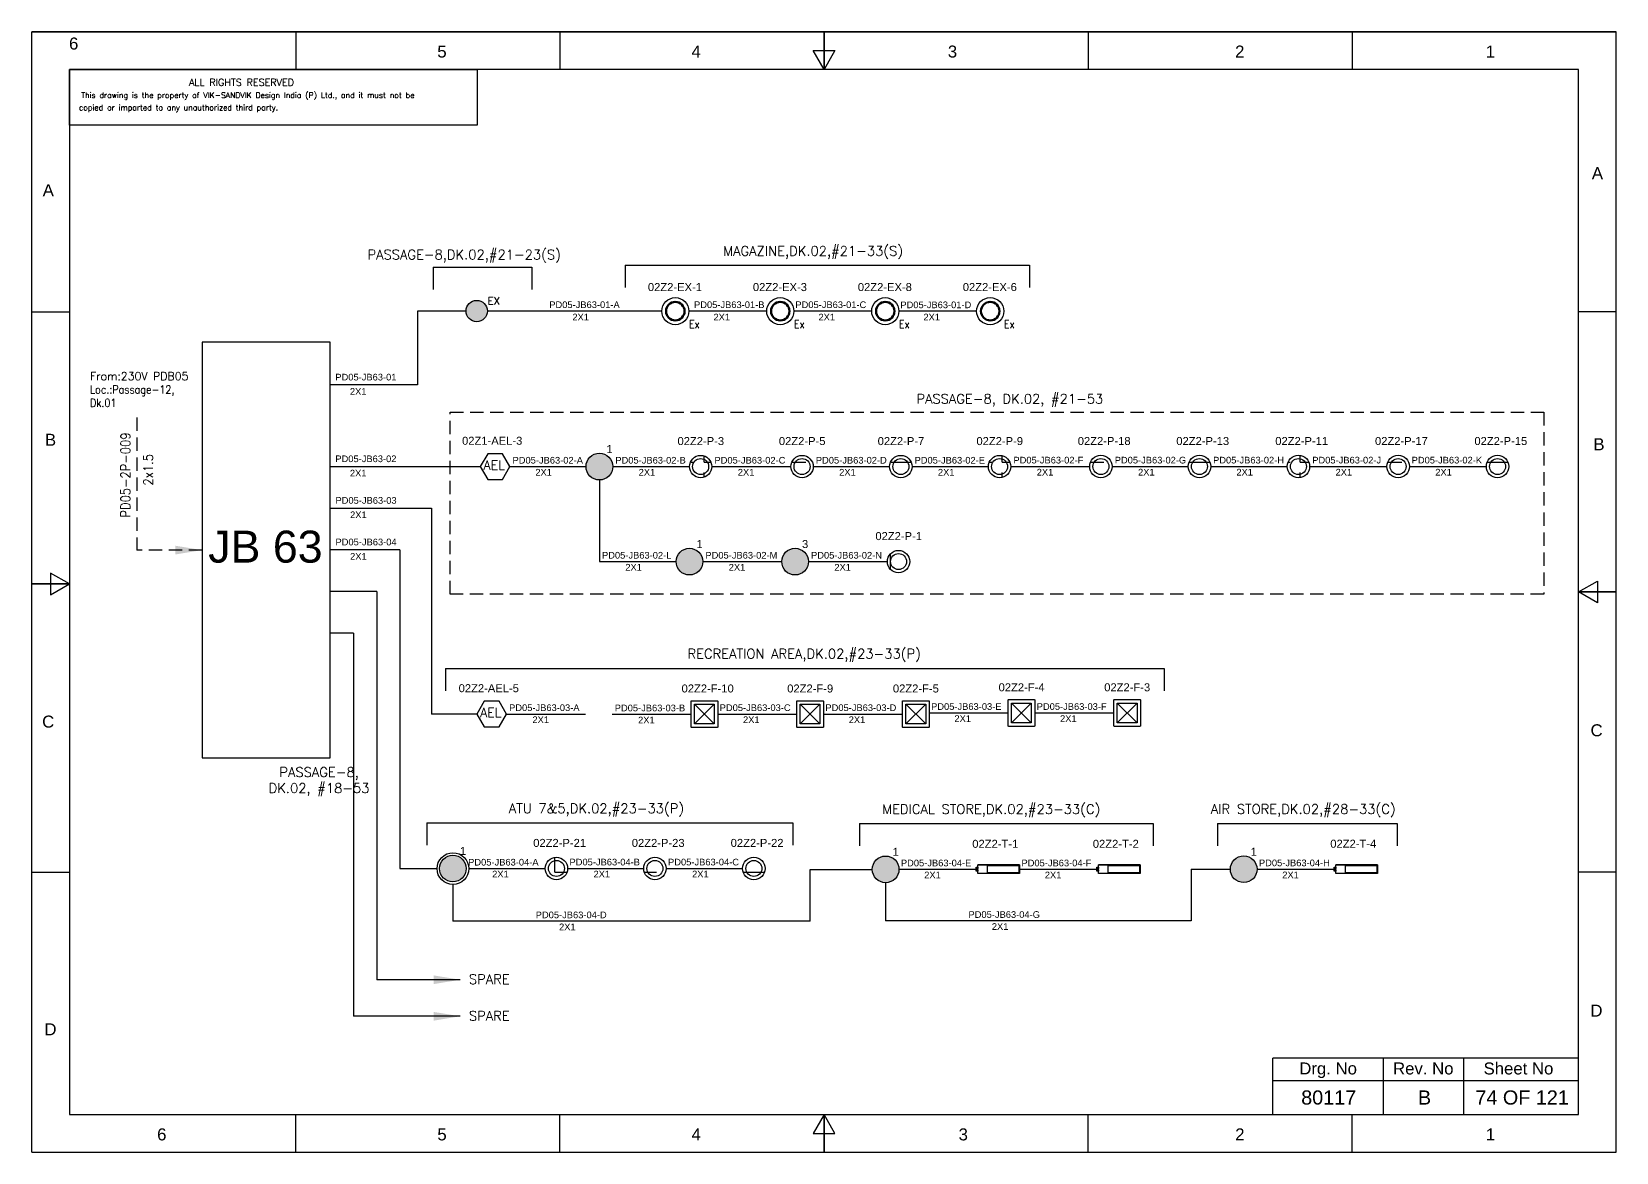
# Model space of a CAD drawing. Header units: inches. Extents: x -3311 to 1429, y -713 to 2436.
# Drawn here: x -670.8 to -373.8, y 659.9 to 870 of the extents above; entities that cross this region are included whole.
import ezdxf
from ezdxf.enums import TextEntityAlignment as Align

# ---------------------------------------------------------------- set-up
doc = ezdxf.new("R2010")
doc.units = ezdxf.units.IN
doc.linetypes.add('HIDDEN', pattern=[0.375, 0.25, -0.125])
doc.linetypes.add('SOLID', pattern=[0])
for name, color, linetype, lineweight in [('ELEC_TXT-025', 1, 'Continuous', 25), ('HEL-025', 1, 'Continuous', 25), ('HEL-035', 2, 'Continuous', 35)]:
    doc.layers.add(name, color=color, linetype=linetype, lineweight=lineweight)
doc.layers.add('Fmount', color=7, linetype='Continuous')
doc.layers.add('LINE', color=3, linetype='SOLID')
doc.styles.add('_NORMAL', font='arial.ttf')
doc.styles.add('ROMANS', font='simplex.shx', dxfattribs={"width": 0.88})
doc.styles.get("Standard").update_dxf_attribs({"font": 'arial.ttf'})
doc.dimstyles.get("Standard").update_dxf_attribs({"dimtxt": 0.18, "dimasz": 0.18, "dimexe": 0.18, "dimexo": 0.0625, "dimgap": 0.09, "dimtad": 0, "dimtih": 1, "dimtoh": 1, "dimdec": 4, "dimzin": 0, "dimdsep": 46, "dimtxsty": 'Standard', "dimcen": 0.09, "dimadec": 0, "dimazin": 0, "dimtfac": 1, "dimtdec": 4, "dimtofl": 0, "dimtmove": 0, "dimatfit": 3, "dimfxl": 1, "dimtolj": 1, "dimtzin": 0, "dimarcsym": 0})
pattern_1 = [(0, (0, 0), (0, 6.985), [5.08, -1.905]), (90, (0, 0), (-6.985, 4e-16), [5.08, -1.905])]

# ---------------------------------------------------------------- blocks, each defined once
blk = doc.blocks.new('fr')
at = {"color": 7, "linetype": 'Continuous'}
for p, q in [((33763.99, 4500.4), (33466.99, 4500.4)), ((33466.99, 4500.4), (33763.99, 4500.4)), ((33466.99, 4290.33), (33466.99, 4500.4)), ((33516.49, 4500.4), (33516.49, 4493.33)), ((33565.99, 4500.4), (33565.99, 4493.33)), ((33615.49, 4500.4), (33615.49, 4493.33)), ((33615.49, 4493.33), (33615.49, 4500.4)), ((33615.49, 4500.4), (33615.49, 4493.33)), ((33664.99, 4500.4), (33664.99, 4493.33)), ((33714.49, 4500.4), (33714.49, 4493.33)), ((33763.99, 4290.33), (33763.99, 4500.4)), ((33763.99, 4290.33), (33763.99, 4500.4)), ((33615.49, 4493.33), (33613.45, 4496.87)), ((33613.45, 4496.87), (33617.53, 4496.87)), ((33617.53, 4496.87), (33615.49, 4493.33)), ((33756.92, 4493.33), (33474.06, 4493.33)), ((33474.06, 4493.33), (33474.06, 4297.41)), ((33756.92, 4297.41), (33756.92, 4493.33)), ((33466.99, 4447.89), (33474.06, 4447.89)), ((33763.99, 4447.89), (33756.92, 4447.89)), ((33474.06, 4396.87), (33470.53, 4398.91)), ((33470.53, 4398.91), (33470.53, 4394.83)), ((33466.99, 4396.87), (33474.06, 4396.87)), ((33474.06, 4396.87), (33466.99, 4396.87)), ((33466.99, 4396.87), (33474.06, 4396.87)), ((33470.53, 4394.83), (33474.06, 4396.87)), ((33756.92, 4395.37), (33760.45, 4397.41)), ((33760.45, 4397.41), (33760.45, 4393.33)), ((33763.99, 4395.37), (33756.92, 4395.37)), ((33760.45, 4393.33), (33756.92, 4395.37)), ((33756.92, 4395.37), (33763.99, 4395.37)), ((33763.99, 4395.37), (33756.92, 4395.37)), ((33466.99, 4342.85), (33474.06, 4342.85)), ((33763.99, 4342.85), (33756.92, 4342.85)), ((33474.06, 4297.41), (33756.92, 4297.41)), ((33516.49, 4290.33), (33516.49, 4297.41)), ((33565.99, 4290.33), (33565.99, 4297.41)), ((33615.49, 4297.41), (33613.45, 4293.87)), ((33615.49, 4290.33), (33615.49, 4297.41)), ((33617.53, 4293.87), (33615.49, 4297.41)), ((33615.49, 4297.41), (33615.49, 4290.33)), ((33615.49, 4290.33), (33615.49, 4297.41)), ((33664.99, 4290.33), (33664.99, 4297.41)), ((33714.49, 4290.33), (33714.49, 4297.41)), ((33613.45, 4293.87), (33617.53, 4293.87)), ((33466.99, 4290.33), (33763.99, 4290.33)), ((33466.99, 4290.33), (33763.99, 4290.33))]:
    blk.add_line(p, q, dxfattribs=at)
at = {"color": 7, "style": '_NORMAL'}
for s, p in [('6', (33474.86, 4498.18)), ('5', (33543.88, 4496.68)), ('4', (33591.52, 4496.68)), ('3', (33639.57, 4496.68)), ('2', (33693.41, 4496.68)), ('1', (33740.39, 4496.68)), ('A', (33760.45, 4473.88)), ('A', (33470.1, 4470.68)), ('B', (33470.52, 4423.9)), ('B', (33760.74, 4423.06)), ('C', (33470.08, 4371.07)), ('C', (33760.29, 4369.44)), ('D', (33760.27, 4316.89)), ('D', (33470.51, 4313.39)), ('6', (33491.37, 4293.69)), ('5', (33543.89, 4293.69)), ('4', (33591.53, 4293.69)), ('3', (33641.59, 4293.69)), ('2', (33693.43, 4293.69)), ('1', (33740.41, 4293.69))]:
    blk.add_text(s, height=2.25, dxfattribs=at).set_placement(p, align=Align.MIDDLE_CENTER)
blk = doc.blocks.new('A$C4BAD7D21')
at = {"layer": 'HEL-025'}
blk.add_lwpolyline([(-34000, 0), (-34000, 2086), (-18714, 2086), (-18714, 0)], close=True, dxfattribs=at)
at = {"layer": 'HEL-025', "style": 'ROMANS'}
for s, p in [('This drawing is the property of VIK-SANDVIK Design India (P) Ltd., and it must not be', (-33558, 1016)), (' copied or imparted to any unauthorized third party.', (-33785, 550))]:
    blk.add_text(s, height=210, dxfattribs=at).set_placement(p)
at = {"layer": 'HEL-035', "style": 'ROMANS'}
blk.add_text('     ALL RIGHTS RESERVED', height=262.5, dxfattribs=at).set_placement((-30497, 1476))
blk = doc.blocks.new('FIXED_KEY_SWITCH')
h = blk.add_hatch(color=1)
h.dxf.hatch_style = 1
edge = h.paths.add_edge_path()
edge.add_arc((848.13, 1737.46), 2.5, 0, 360)
at = {"color": 1}
blk.add_circle((848.13, 1737.46), 2.5, dxfattribs=at)
at = {"color": 7, "insert": (849.44, 1741.5), "char_height": 1.5, "attachment_point": 1, "style": '_NORMAL'}
blk.add_mtext_dynamic_manual_height_columns('1', width=1.5, gutter_width=7.5, heights=[0], dxfattribs=at)
blk = doc.blocks.new('SWT')
blk.add_blockref('FIXED_KEY_SWITCH', (0, 0))
blk.add_attdef('TAG_NO', (844.55, 1741.11), '', height=1.5)
blk = doc.blocks.new('1')
h = blk.add_hatch()
h.set_pattern_fill('ANGLE', color=6)
h.set_pattern_definition(pattern_1)
h.paths.add_polyline_path([(303.23, 2044.43, 1), (306.22, 2044.43, 1)], flags=0)
h.paths.add_polyline_path([(302.63, 2044.43, 1), (306.83, 2044.43, 1)])
h.paths.add_polyline_path([(306.22, 2044.43, -1), (303.23, 2044.43, -1)], flags=16)
h = blk.add_hatch()
h.set_pattern_fill('ANGLE', color=6)
h.set_pattern_definition(pattern_1)
h.paths.add_polyline_path([(303.23, 2044.43, 1), (306.22, 2044.43, 1)])
at = {"color": 6}
for radius in [2.1, 1.5]:
    blk.add_circle((304.73, 2044.43), radius, dxfattribs=at)
blk = doc.blocks.new('LED PENDENT LIGHT 15W')
blk.add_blockref('1', (0, 0))
blk.add_attdef('TAG_NO', (301.63, 2048.1), '', height=1.5)
blk = doc.blocks.new('AEL')
at = {"color": 4}
blk.add_lwpolyline([(989.98, -190.09), (992.75, -190.09), (994.14, -187.69), (992.75, -185.28), (989.98, -185.28), (988.59, -187.69)], close=True, dxfattribs=at)
at = {"color": 4, "style": 'ROMANS'}
blk.add_text('AEL', height=1.725, dxfattribs=at).set_placement((989.2, -188.27))
blk = doc.blocks.new('AEL_L')
blk.add_blockref('AEL', (0, 0))
blk.add_attdef('TAG_NO', (986.55, -183.59), '', height=1.5)
blk = doc.blocks.new('LED FLUSH MOUNT')
for p, q in [((114818, 79432), (114604, 79219)), ((114604, 79432), (114818, 79219))]:
    blk.add_line(p, q)
blk.add_lwpolyline([(114572, 79470), (114850, 79470, -0.414214), (114856, 79464), (114856, 79186, -0.414214), (114850, 79180), (114572, 79180, -0.414214), (114566, 79186), (114566, 79464, -0.414214)], format="xyb", close=True)
blk.add_lwpolyline([(114604, 79432), (114818, 79432), (114818, 79219), (114604, 79219)], close=True)
blk = doc.blocks.new('LED Flush Mounted Light 22W')
blk.add_blockref('LED FLUSH MOUNT', (0, 0))
at = {"style": 'ROMANS', "width": 0.7}
blk.add_attdef('TAG_NO.:', (113905, 79579), '', height=250, dxfattribs=at)
blk = doc.blocks.new('2A')
at = {"color": 7, "lineweight": -3, "ltscale": 2.5}
blk.add_line((790.02, 1997.62, -0.03), (782.23, 1997.62, -0.03), dxfattribs=at)
at = {"color": 7, "lineweight": -3, "ltscale": 2.5, "elevation": -0.03}
for points in [[(781.91, 1997.21), (782.23, 1997.21), (782.23, 1996.94), (781.91, 1996.94)], [(781.91, 1996.7), (782.23, 1996.7), (782.23, 1996.44), (781.91, 1996.44)], [(782.23, 1997.62), (790.02, 1997.62), (790.02, 1996.02), (782.23, 1996.02)], [(784.03, 1997.5), (789.88, 1997.5), (789.88, 1996.14), (784.03, 1996.14)]]:
    blk.add_lwpolyline(points, close=True, dxfattribs=at)
blk = doc.blocks.new('LED TUBE LIGHT 30W')
blk.add_blockref('2A', (179.91, -357.89))
blk.add_attdef('TAG_NO.', (962.52, 1642.97), '', height=1.5)
blk = doc.blocks.new('4')
blk.add_circle((514.17, -147.17), 2.54)
at = {"lineweight": 50}
blk.add_circle((514.17, -147.17), 1.73, dxfattribs=at)
at = {"style": 'ROMANS', "width": 0.88}
blk.add_text('Ex', height=1.5, dxfattribs=at).set_placement((516.72, -150.36))
blk = doc.blocks.new('LED EXPLOSION PROOF LIGHT 15W')
blk.add_blockref('4', (0, 0))
blk.add_attdef('TAG_NO', (509.37, -143.46), '', height=1.5)
blk = doc.blocks.new('LHS_SWITCH')
h = blk.add_hatch(color=1)
h.dxf.hatch_style = 1
edge = h.paths.add_edge_path()
edge.add_arc((2067.22, 3641.35), 2, 0, 360)
at = {"color": 1}
blk.add_circle((2067.22, 3641.35), 2, dxfattribs=at)
at = {"color": 7, "insert": (2068.26, 3644.59), "char_height": 1.2, "attachment_point": 1, "style": '_NORMAL'}
blk.add_mtext_dynamic_manual_height_columns('3', width=1.5, gutter_width=7.5, heights=[0], dxfattribs=at)
blk = doc.blocks.new('EX_PROOF_SWITCH')
h = blk.add_hatch(color=1)
h.dxf.hatch_style = 1
edge = h.paths.add_edge_path()
edge.add_arc((2067.16, 3666.55), 2, 0, 360)
at = {"color": 1}
blk.add_circle((2067.16, 3666.55), 2, dxfattribs=at)
at = {"color": 1, "style": 'ROMANS'}
blk.add_text('EX', height=1.4, dxfattribs=at).set_placement((2069.19, 3668.46), align=Align.MIDDLE_LEFT)

msp = doc.modelspace()

# ---------------------------------------------------------------- linework, layer by layer
for p, q in [((-595.61, 825.86, -0.05), (-577.08, 825.86, -0.05)), ((-559.59, 826.22, -0.05), (-483.83, 826.22, -0.05)), ((-598.55, 817.62), (-598.55, 803.79)), ((-589.42, 817.62), (-598.55, 817.62)), ((-552.75, 817.62), (-585.42, 817.62)), ((-533.08, 817.62), (-547.68, 817.62)), ((-513.4, 817.62), (-528.01, 817.62)), ((-493.73, 817.62), (-508.33, 817.62)), ((-595.93, 780.68), (-595.93, 742.09)), ((-601.85, 772.88), (-614.91, 772.88)), ((-601.85, 772.88), (-601.85, 713.13)), ((-606.18, 765.07), (-614.91, 765.07)), ((-606.18, 765.07), (-606.18, 692.29)), ((-610.5, 757.27), (-614.91, 757.27)), ((-610.5, 757.27), (-610.5, 685.44)), ((-593.31, 750.64, -0.05), (-458.6, 750.64, -0.05)), ((-587.4, 742.09), (-595.93, 742.09)), ((-596.78, 721.73, -0.05), (-528.2, 721.73, -0.05)), ((-515.66, 721.57, -0.05), (-460.66, 721.57, -0.05)), ((-448.56, 721.59, -0.05), (-414.91, 721.59, -0.05)), ((-453.51, 713), (-453.51, 703.34)), ((-591.9, 710.16), (-591.9, 703.27)), ((-510.79, 710.48), (-510.79, 703.34)), ((-524.92, 703.27), (-591.9, 703.27)), ((-453.51, 703.34), (-510.79, 703.34))]:
    msp.add_line(p, q)
at = {"color": 7, "linetype": 'Continuous'}
for p, q in [((-380.92, 677.61), (-438.23, 677.61)), ((-438.23, 667.01), (-438.23, 677.61)), ((-417.46, 667.01), (-417.46, 677.61)), ((-402.45, 667.01), (-402.45, 677.61)), ((-438.23, 673.43), (-380.92, 673.43))]:
    msp.add_line(p, q, dxfattribs=at)
msp.add_lwpolyline([(-614.91, 811.78), (-638.91, 811.78), (-638.91, 733.88), (-614.91, 733.88)], close=True)
at = {"linetype": 'HIDDEN', "ltscale": 10}
msp.add_lwpolyline([(-651.12, 797.7), (-651.12, 772.83)], dxfattribs=at)
msp.add_lwpolyline([(-592.39, 798.66), (-387.45, 798.66), (-387.45, 764.59), (-592.39, 764.59)], close=True, dxfattribs=at)
at = {"layer": 'LINE', "color": 0}
for p, q in [((-595.61, 825.86, -0.05), (-595.61, 821.67, -0.05)), ((-577.08, 825.86, -0.05), (-577.08, 821.67, -0.05)), ((-559.59, 826.22, -0.05), (-559.59, 822.03, -0.05)), ((-483.83, 826.22, -0.05), (-483.83, 822.03, -0.05)), ((-598.55, 803.79), (-614.91, 803.79)), ((-614.91, 788.48), (-586.76, 788.48)), ((-581.21, 788.48), (-566.94, 788.48)), ((-561.94, 788.48), (-547.56, 788.48, -0.03)), ((-543.36, 788.48, -0.03), (-528.56, 788.48, -0.03)), ((-524.36, 788.48, -0.05), (-510.06, 788.48, -0.08)), ((-505.86, 788.48, -0.08), (-491.53, 788.48, -0.11)), ((-487.33, 788.5, -0.11), (-472.54, 788.5, -0.11)), ((-468.34, 788.5, -0.11), (-454.07, 788.5, -0.11)), ((-449.87, 788.5, -0.11), (-435.53, 788.5, -0.11)), ((-431.33, 788.5, -0.11), (-416.84, 788.5, -0.11)), ((-412.64, 788.5, -0.11), (-398.2, 788.5, -0.11)), ((-564.44, 785.98), (-564.44, 770.67)), ((-614.88, 780.68), (-595.93, 780.68)), ((-564.44, 770.67), (-550.06, 770.67, -0.03)), ((-545.06, 770.67, -0.03), (-530.26, 770.67, -0.03)), ((-525.26, 770.67, -0.03), (-510.47, 770.67, -0.03)), ((-593.31, 750.64, -0.05), (-593.31, 746.45, -0.05)), ((-458.6, 750.64, -0.05), (-458.6, 746.45, -0.05)), ((-581.85, 742.09), (-567.05, 742.09)), ((-562.05, 742.09), (-547.26, 742.09)), ((-542.25, 742.09), (-527.45, 742.09)), ((-522.44, 742.09), (-507.64, 742.09)), ((-502.63, 742.3), (-487.84, 742.3)), ((-482.83, 742.3), (-468.03, 742.3)), ((-596.78, 721.73, -0.05), (-596.78, 717.54, -0.05)), ((-528.2, 721.73, -0.05), (-528.2, 717.54, -0.05)), ((-515.66, 721.57, -0.05), (-515.66, 717.39, -0.05)), ((-460.66, 721.57, -0.05), (-460.66, 717.39, -0.05)), ((-448.56, 721.59, -0.05), (-448.56, 717.4, -0.05)), ((-414.91, 721.59, -0.05), (-414.91, 717.4, -0.05)), ((-601.85, 713.13), (-594.87, 713.13)), ((-588.92, 713.15), (-574.6, 713.15)), ((-570.4, 713.15), (-556.13, 713.15)), ((-551.93, 713.15), (-537.59, 713.15)), ((-524.92, 712.98), (-513.29, 712.98)), ((-508.29, 712.99), (-493.49, 713)), ((-485.69, 713), (-470.9, 713)), ((-453.51, 713), (-446.18, 713)), ((-441.18, 713.01), (-426.39, 713.02))]:
    msp.add_line(p, q, dxfattribs=at)
at = {"layer": 'LINE', "color": 7}
msp.add_line((-524.92, 703.27), (-524.92, 712.98), dxfattribs=at)
at = {"layer": 'LINE', "color": 0}
msp.add_circle((-591.9, 713.13), 2.97, dxfattribs=at)

# ---------------------------------------------------------------- block references
for name, p in [('fr', (-34137.83, -3630.39)), ('SWT', (-1412.57, -948.98)), ('SWT', (-1395.69, -966.79, -0.03)), ('SWT', (-1440.03, -1024.33)), ('SWT', (-1358.92, -1024.48)), ('SWT', (-1291.81, -1024.46))]:
    msp.add_blockref(name, p)
ref = msp.add_blockref('LED EXPLOSION PROOF LIGHT 15W', (-1064.38, 964.79))
ref.add_attrib('TAG_NO', '02Z2-EX-1', (-555.35, 821.39), dxfattribs={"height": 1.5})
ref = msp.add_blockref('LED EXPLOSION PROOF LIGHT 15W', (-1044.71, 964.79))
ref.add_attrib('TAG_NO', '02Z2-EX-3', (-535.67, 821.39), dxfattribs={"height": 1.5})
ref = msp.add_blockref('LED EXPLOSION PROOF LIGHT 15W', (-1025.03, 964.79))
ref.add_attrib('TAG_NO', '02Z2-EX-8', (-516, 821.39), dxfattribs={"height": 1.5})
ref = msp.add_blockref('LED EXPLOSION PROOF LIGHT 15W', (-1005.36, 964.79))
ref.add_attrib('TAG_NO', '02Z2-EX-6', (-496.33, 821.39), dxfattribs={"height": 1.5})
ref = msp.add_blockref('AEL_L', (-1575.35, 976.17))
ref.add_attrib('TAG_NO', '02Z1-AEL-3', (-590.18, 792.58), dxfattribs={"color": 4, "height": 1.5})
ref = msp.add_blockref('LED PENDENT LIGHT 15W', (-850.19, -1255.95, -0.03))
ref.add_attrib('TAG_NO', '02Z2-P-3', (-549.8, 792.52, -0.03), dxfattribs={"height": 1.5})
ref = msp.add_blockref('LED PENDENT LIGHT 15W', (-831.19, -1255.95, -0.05))
ref.add_attrib('TAG_NO', '02Z2-P-5', (-530.8, 792.52, -0.05), dxfattribs={"height": 1.5})
ref = msp.add_blockref('LED PENDENT LIGHT 15W', (-812.67, -1255.95, -0.08))
ref.add_attrib('TAG_NO', '02Z2-P-7', (-512.28, 792.52, -0.08), dxfattribs={"height": 1.5})
ref = msp.add_blockref('LED PENDENT LIGHT 15W', (-794.16, -1255.95, -0.11))
ref.add_attrib('TAG_NO', '02Z2-P-9', (-493.77, 792.52, -0.11), dxfattribs={"height": 1.5})
ref = msp.add_blockref('LED PENDENT LIGHT 15W', (-775.17, -1255.93, -0.11))
ref.add_attrib('TAG_NO', '02Z2-P-18', (-474.78, 792.53, -0.11), dxfattribs={"height": 1.5})
ref = msp.add_blockref('LED PENDENT LIGHT 15W', (-756.7, -1255.93, -0.11))
ref.add_attrib('TAG_NO', '02Z2-P-13', (-456.31, 792.53, -0.11), dxfattribs={"height": 1.5})
ref = msp.add_blockref('LED PENDENT LIGHT 15W', (-738.15, -1255.93, -0.11))
ref.add_attrib('TAG_NO', '02Z2-P-11', (-437.76, 792.53, -0.11), dxfattribs={"height": 1.5})
ref = msp.add_blockref('LED PENDENT LIGHT 15W', (-719.46, -1255.93, -0.11))
ref.add_attrib('TAG_NO', '02Z2-P-17', (-419.07, 792.53, -0.11), dxfattribs={"height": 1.5})
ref = msp.add_blockref('LED PENDENT LIGHT 15W', (-700.83, -1255.93, -0.11))
ref.add_attrib('TAG_NO', '02Z2-P-15', (-400.44, 792.53, -0.11), dxfattribs={"height": 1.5})
ref = msp.add_blockref('LED PENDENT LIGHT 15W', (-813.1, -1273.76, -0.03))
ref.add_attrib('TAG_NO', '02Z2-P-1', (-512.71, 774.71, -0.03), dxfattribs={"height": 1.5})
ref = msp.add_blockref('AEL_L', (-1575.99, 929.78))
ref.add_attrib('TAG_NO', '02Z2-AEL-5', (-590.82, 746.19), dxfattribs={"color": 4, "height": 1.5})
ref = msp.add_blockref('LED PENDENT LIGHT 15W', (-877.23, -1331.28))
ref.add_attrib('TAG_NO', '02Z2-P-21', (-576.84, 717.19), dxfattribs={"height": 1.5})
ref = msp.add_blockref('LED PENDENT LIGHT 15W', (-858.76, -1331.28))
ref.add_attrib('TAG_NO', '02Z2-P-23', (-558.37, 717.19), dxfattribs={"height": 1.5})
ref = msp.add_blockref('LED PENDENT LIGHT 15W', (-840.22, -1331.28))
ref.add_attrib('TAG_NO', '02Z2-P-22', (-539.83, 717.19), dxfattribs={"height": 1.5})
ref = msp.add_blockref('LED TUBE LIGHT 30W', (-1455.62, -925.93, 0.03))
ref.add_attrib('TAG_NO.', '02Z2-T-1', (-494.55, 717.02, 0.03), dxfattribs={"height": 1.5})
ref = msp.add_blockref('LED TUBE LIGHT 30W', (-1433.03, -925.93, 0.03))
ref.add_attrib('TAG_NO.', '02Z2-T-2', (-471.96, 717.02, 0.03), dxfattribs={"height": 1.5})
ref = msp.add_blockref('LED TUBE LIGHT 30W', (-1388.52, -925.91, 0.03))
ref.add_attrib('TAG_NO.', '02Z2-T-4', (-427.45, 717.04, 0.03), dxfattribs={"height": 1.5})
at = {"layer": 'ELEC_TXT-025', "color": 0, "xscale": 0.005, "yscale": 0.005, "zscale": 0.005}
msp.add_blockref('A$C4BAD7D21', (-493.77, 852.51), dxfattribs=at)
at = {"layer": 'Fmount'}
ref = msp.add_blockref('LED Flush Mounted Light 22W', (-2526.96, -628.65), dxfattribs=dict(at, xscale=0.01728, yscale=0.01728, zscale=0.01728))
ref.add_attrib('TAG_NO.:', '02Z2-F-10', dxfattribs={"layer": '0', "height": 1.5}).set_placement((-549.04, 745.69), align=Align.BOTTOM_LEFT)
ref = msp.add_blockref('LED Flush Mounted Light 22W', (-2507.15, -628.65), dxfattribs=dict(at, xscale=0.01728, yscale=0.01728, zscale=0.01728))
ref.add_attrib('TAG_NO.:', '02Z2-F-9', dxfattribs={"layer": '0', "height": 1.5}).set_placement((-529.24, 745.69), align=Align.BOTTOM_LEFT)
ref = msp.add_blockref('LED Flush Mounted Light 22W', (-2487.34, -628.65), dxfattribs=dict(at, xscale=0.01728, yscale=0.01728, zscale=0.01728))
ref.add_attrib('TAG_NO.:', '02Z2-F-5', dxfattribs={"layer": '0', "height": 1.5}).set_placement((-509.43, 745.69), align=Align.BOTTOM_LEFT)
ref = msp.add_blockref('LED Flush Mounted Light 22W', (-2467.54, -628.44), dxfattribs=dict(at, xscale=0.01728, yscale=0.01728, zscale=0.01728))
ref.add_attrib('TAG_NO.:', '02Z2-F-4', dxfattribs={"layer": '0', "height": 1.5}).set_placement((-489.62, 745.91), align=Align.BOTTOM_LEFT)
ref = msp.add_blockref('LED Flush Mounted Light 22W', (-2447.73, -628.44), dxfattribs=dict(at, xscale=0.01728, yscale=0.01728, zscale=0.01728))
ref.add_attrib('TAG_NO.:', '02Z2-F-3', dxfattribs={"layer": '0', "height": 1.5}).set_placement((-469.82, 745.91), align=Align.BOTTOM_LEFT)
at = {"layer": 'LINE', "color": 7}
msp.add_blockref('EX_PROOF_SWITCH', (-2654.58, -2848.92), dxfattribs=at)
at = {"layer": 'LINE', "color": 7, "xscale": 1.25, "yscale": 1.25, "zscale": 1.25}
msp.add_blockref('LHS_SWITCH', (-3111.79, -3781.02, -0.03), dxfattribs=at)

# ---------------------------------------------------------------- texts
at = {"color": 7}
for s, p in [('PD05-JB63-01-A', (-573.83, 818.2)), ('2X1', (-569.5, 815.88)), ('PD05-JB63-01-B', (-546.7, 818.2)), ('2X1', (-543.06, 815.88)), ('PD05-JB63-01-C', (-527.71, 818.2, -0.03)), ('2X1', (-523.38, 815.88)), ('PD05-JB63-01-D', (-508.03, 818.18)), ('2X1', (-503.71, 815.88)), ('PD05-JB63-01', (-613.93, 804.63)), ('2X1', (-611.2, 801.94)), ('PD05-JB63-02', (-613.93, 789.32)), ('PD05-JB63-02-A', (-580.72, 789.05)), ('PD05-JB63-02-B', (-561.45, 789.05)), ('PD05-JB63-02-C', (-542.87, 789.05, -0.05)), ('PD05-JB63-02-D', (-523.87, 789.05, -0.05)), ('PD05-JB63-02-E', (-505.37, 789.05, -0.08)), ('PD05-JB63-02-F', (-486.84, 789.07, -0.11)), ('PD05-JB63-02-G', (-467.85, 789.07, -0.11)), ('PD05-JB63-02-H', (-449.42, 789.07, -0.11)), ('PD05-JB63-02-J', (-430.83, 789.07, -0.11)), ('PD05-JB63-02-K', (-412.2, 789.07, -0.11)), ('2X1', (-611.2, 786.63)), ('2X1', (-576.44, 786.8)), ('2X1', (-557.08, 786.8)), ('2X1', (-538.5, 786.8, -0.03)), ('2X1', (-519.5, 786.8, -0.05)), ('2X1', (-500.99, 786.8, -0.08)), ('2X1', (-482.47, 786.81, -0.11)), ('2X1', (-463.48, 786.81, -0.11)), ('2X1', (-445.05, 786.81, -0.11)), ('2X1', (-426.46, 786.81, -0.11)), ('2X1', (-407.77, 786.81, -0.11)), ('PD05-JB63-03', (-613.9, 781.52)), ('2X1', (-611.17, 778.82)), ('PD05-JB63-04', (-613.9, 773.72)), ('2X1', (-611.17, 771.02)), ('PD05-JB63-02-L', (-563.95, 771.24)), ('PD05-JB63-02-M', (-544.57, 771.24, -0.03)), ('PD05-JB63-02-N', (-524.77, 771.24, -0.03)), ('2X1', (-559.58, 768.99)), ('2X1', (-540.2, 768.99, -0.03)), ('2X1', (-520.4, 768.99, -0.03)), ('PD05-JB63-03-A', (-581.36, 742.66)), ('PD05-JB63-03-B', (-561.56, 742.61, -0.03)), ('PD05-JB63-03-C', (-541.89, 742.66, -0.03)), ('PD05-JB63-03-D', (-522.08, 742.66, -0.03)), ('PD05-JB63-03-E', (-502.27, 742.88, -0.03)), ('PD05-JB63-03-F', (-482.47, 742.88, -0.03)), ('2X1', (-576.99, 740.41)), ('2X1', (-557.19, 740.35, -0.03)), ('2X1', (-537.52, 740.41)), ('2X1', (-517.71, 740.41)), ('2X1', (-497.9, 740.62)), ('2X1', (-478.1, 740.62)), ('PD05-JB63-04-A', (-589.04, 713.7, -0.03)), ('PD05-JB63-04-B', (-570.04, 713.72, -0.03)), ('PD05-JB63-04-C', (-551.57, 713.72, -0.03)), ('PD05-JB63-04-E', (-507.93, 713.55, -0.03)), ('PD05-JB63-04-F', (-485.33, 713.55, -0.03)), ('PD05-JB63-04-H', (-440.82, 713.57, -0.03)), ('2X1', (-584.54, 711.47)), ('2X1', (-565.54, 711.47)), ('2X1', (-547.07, 711.47)), ('2X1', (-503.56, 711.3)), ('2X1', (-480.96, 711.3)), ('2X1', (-436.45, 711.32)), ('PD05-JB63-04-D', (-576.37, 703.82, -0.03)), ('PD05-JB63-04-G', (-495.26, 703.89, -0.03)), ('2X1', (-572, 701.57)), ('2X1', (-490.89, 701.64))]:
    msp.add_text(s, height=1.25, dxfattribs=at).set_placement(p)
at = {"color": 7, "lineweight": 30}
msp.add_text('JB 63 ', height=6, dxfattribs=at).set_placement((-625.87, 773.48), align=Align.MIDDLE_CENTER)
at = {"color": 7}
for s, height, p in [('Drg. No', 2.246, (-427.86, 675.66)), ('Rev. No', 2.246, (-410.02, 675.66)), ('Sheet No', 2.246, (-392.18, 675.66)), ('80117', 2.653, (-427.75, 670.22)), ('B', 2.65, (-409.78, 670.22)), ('74 OF 121', 2.653, (-391.5, 670.22))]:
    msp.add_text(s, height=height, dxfattribs=at).set_placement(p, align=Align.MIDDLE_CENTER)
at = {"color": 7, "char_height": 1.8, "attachment_point": 1, "style": '_NORMAL'}
for s, insert, width in [('{\\Fromans|c0;\\C2;PASSAGE-8,DK.02,#21-23(S)}', (-607.91, 829.12, 0.22), 74.1776), ('{\\Fromans|c0;\\C2;MAGAZINE,DK.02,#21-33(S)}', (-541.23, 829.81, 0.22), 74.1776), ('{\\Fromans|c0;\\C2;RECREATION AREA,DK.02,#23-33(P)}', (-547.92, 754.3, 0.22), 107.6365), ('{\\Fromans|c0;\\C2;ATU 7&5,DK.02,#23-33(P)}', (-581.42, 725.32, 0.22), 74.1776), ('{\\Fromans|c0;\\C2;MEDICAL STORE,DK.02,#23-33(C)}', (-511.43, 725.17, 0.22), 74.1776), ('{\\Fromans|c0;\\C2;AIR STORE,DK.02,#28-33(C)}', (-449.83, 725.19, 0.22), 74.1776), ('{\\Fromans|c0;\\C2;SPARE}', (-588.91, 693.29), 8.1658), ('{\\Fromans|c0;\\C2;SPARE}', (-588.91, 686.43), 8.1658)]:
    msp.add_mtext(s, dxfattribs=dict(at, insert=insert, width=width))
at = {"color": 7, "insert": (-659.92, 806.19), "char_height": 1.5, "width": 36.8884, "attachment_point": 1}
msp.add_mtext('{\\Fromans|c0;\\C2;From:230V PDB05 \\P\\Fsimplex|c0;\\W0.88;Loc.:Passage-12,      \\PDk.01}', dxfattribs=at)
at = {"insert": (-505.03, 802.09), "char_height": 1.8, "width": 80.3537, "attachment_point": 1, "style": '_NORMAL'}
msp.add_mtext('{\\Fromans|c0;\\C2;PASSAGE-8, DK.02, #21-53}', dxfattribs=at)
at = {"color": 7, "insert": (-654.17, 778.92), "char_height": 1.8, "width": 17.1296, "attachment_point": 1, "rotation": 90, "style": '_NORMAL'}
msp.add_mtext('{\\Fromans|c0;\\W0.88;PD05-2P-009}', dxfattribs=at)
at = {"color": 7, "insert": (-649.91, 784.94), "char_height": 1.8, "attachment_point": 1, "rotation": 90, "style": '_NORMAL'}
msp.add_mtext('{\\Fsimplex|c0;\\W0.88;2x1.5}', dxfattribs=at)
at = {"color": 7, "insert": (-626.43, 732.11), "char_height": 1.8, "attachment_point": 1, "style": '_NORMAL'}
msp.add_mtext('\\pxqc;{\\Fromans|c0;\\C2;PASSAGE-8, \\PDK.02, #18-53}', dxfattribs=at)

# ---------------------------------------------------------------- leaders
at = {"linetype": 'HIDDEN', "ltscale": 10}
msp.add_leader([(-638.91, 772.83), (-651.12, 772.83)], dimstyle='Standard', override={"dimasz": 5, "dimarcsym": 1}, dxfattribs=at)
for points in [[(-590.53, 692.29), (-606.18, 692.29)], [(-590.53, 685.44), (-610.5, 685.44)]]:
    msp.add_leader(points, dimstyle='Standard', override={"dimasz": 5, "dimarcsym": 1})

doc.saveas('drawing.dxf')
